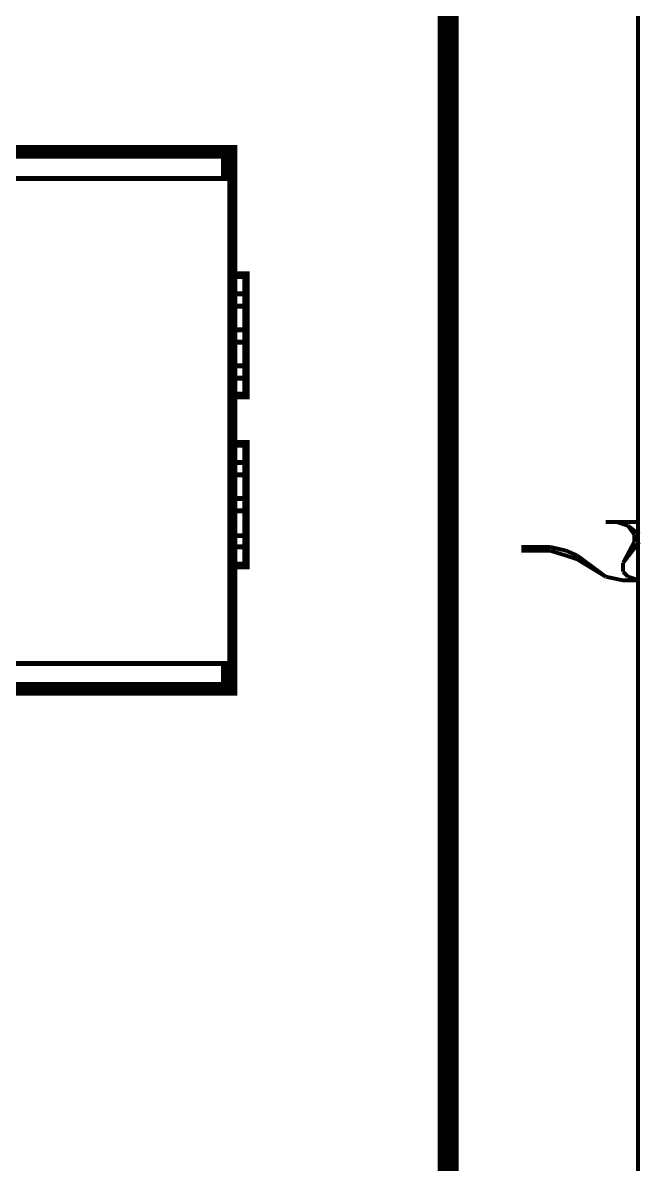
# Model space of a CAD drawing. Extents: x 0.1 to 11.6, y 0.3 to 16.2.
# Drawn here: x 10.743 to 11.574, y 12.414 to 13.947 of the extents above; entities that cross this region are included whole.
import ezdxf

# ---------------------------------------------------------------- set-up
doc = ezdxf.new("R2010")
doc.units = 0
doc.header["$MEASUREMENT"] = 0

msp = doc.modelspace()

# ---------------------------------------------------------------- linework, layer by layer
at = {"color": 0, "const_width": 0.00521}
msp.add_lwpolyline([(0.155, 16.22), (11.57, 16.22), (11.57, 0.31), (0.155, 0.31), (0.155, 16.22)], close=True, dxfattribs=at)
at = {"color": 0}
for points, const_width in [([(11.315, 16.02), (11.315, 0.51666)], 0.02833), ([(10.73, 13.7383), (10.745, 13.7383), (10.7617, 13.7383), (10.7767, 13.7383), (10.7917, 13.7383), (10.8066, 13.7383), (10.82, 13.7383), (10.8333, 13.7383), (10.8467, 13.7383), (10.86, 13.7383), (10.8733, 13.7383), (10.885, 13.7383), (10.8967, 13.7383), (10.9067, 13.7383), (10.9183, 13.7383), (10.9283, 13.7383), (10.9383, 13.7383), (10.9467, 13.7383), (10.955, 13.7383), (10.9633, 13.7383), (10.9717, 13.7383), (10.9783, 13.7383), (10.985, 13.7383), (10.9916, 13.7383), (10.9967, 13.7383), (11.0017, 13.7383), (11.005, 13.7383), (11.01, 13.7383), (11.0117, 13.7383), (11.015, 13.7383), (11.0167, 13.7383), (11.0183, 13.7383), (11.02, 13.7383), (11.02, 13.77)], 0.00667), ([(10.7333, 13.7783), (10.75, 13.7783), (10.7667, 13.7783), (10.78, 13.7783), (10.7967, 13.7783), (10.81, 13.7783), (10.825, 13.7783), (10.8383, 13.7783), (10.8517, 13.7783), (10.8666, 13.7783), (10.8783, 13.7783), (10.89, 13.7783), (10.9017, 13.7783), (10.9134, 13.7783), (10.925, 13.7783), (10.935, 13.7783), (10.945, 13.7783), (10.9533, 13.7783), (10.9616, 13.7783), (10.97, 13.7783), (10.9783, 13.7783), (10.985, 13.7783), (10.9916, 13.7783), (10.9983, 13.7783), (11.0033, 13.7783), (11.0084, 13.7783), (11.0117, 13.7783), (11.0167, 13.7783), (11.02, 13.7783), (11.0217, 13.7783), (11.025, 13.7783), (11.0267, 13.7783), (11.0267, 13.7717), (11.025, 13.7717), (11.0217, 13.7717), (11.02, 13.7717), (11.0167, 13.7717), (11.0117, 13.7717), (11.0084, 13.7717), (11.0033, 13.7717), (10.9983, 13.7717), (10.9916, 13.7717), (10.985, 13.7717), (10.9783, 13.7717), (10.97, 13.7717), (10.9616, 13.7717), (10.9533, 13.7717), (10.945, 13.7717), (10.935, 13.7717), (10.925, 13.7717), (10.9134, 13.7717), (10.9017, 13.7717), (10.89, 13.7717), (10.8783, 13.7717), (10.8666, 13.7717), (10.8517, 13.7717), (10.8383, 13.7717), (10.825, 13.7717), (10.81, 13.7717), (10.7967, 13.7717), (10.78, 13.7717), (10.7667, 13.7717), (10.75, 13.7717), (10.7333, 13.7717)], 0.01), ([(10.7333, 13.77), (10.75, 13.77), (10.7667, 13.77), (10.78, 13.77), (10.7967, 13.77), (10.81, 13.77), (10.825, 13.77), (10.8383, 13.77), (10.8517, 13.77), (10.8666, 13.77), (10.8783, 13.77), (10.89, 13.77), (10.9017, 13.77), (10.9134, 13.77), (10.925, 13.77), (10.935, 13.77), (10.945, 13.77), (10.9533, 13.77), (10.9616, 13.77), (10.97, 13.77), (10.9783, 13.77), (10.985, 13.77), (10.9916, 13.77), (10.9983, 13.77), (11.0033, 13.77), (11.0084, 13.77), (11.0117, 13.77), (11.0167, 13.77), (11.02, 13.77), (11.0217, 13.77), (11.025, 13.77), (11.0267, 13.77), (11.0267, 13.6083), (11.0267, 13.6083), (11.0433, 13.6083), (11.0433, 13.4467), (11.0267, 13.4467), (11.0267, 13.3817), (11.0267, 13.2183), (11.0267, 13.0566), (11.025, 13.0566), (11.0217, 13.0566), (11.02, 13.0566), (11.0167, 13.0566), (11.0117, 13.0566), (11.0084, 13.0566), (11.0033, 13.0566), (10.9983, 13.0566), (10.9916, 13.0566), (10.985, 13.0566), (10.9783, 13.0566), (10.97, 13.0566), (10.9616, 13.0566), (10.9533, 13.0566), (10.945, 13.0566), (10.935, 13.0566), (10.925, 13.0566), (10.9134, 13.0566), (10.9017, 13.0566), (10.89, 13.0566), (10.8783, 13.0566), (10.8666, 13.0566), (10.8517, 13.0566), (10.8383, 13.0566), (10.825, 13.0566), (10.81, 13.0566), (10.7967, 13.0566), (10.78, 13.0566), (10.7667, 13.0566), (10.75, 13.0566), (10.7333, 13.0566)], 0.01), ([(11.0133, 13.7383), (11.0133, 13.7717)], 0.00667), ([(11.02, 13.77), (11.02, 13.7717)], 0.01), ([(11.0217, 13.77), (11.0217, 13.0566)], 0.00667), ([(11.0267, 13.6083), (11.0267, 13.4467)], 0.01), ([(11.0433, 13.5833), (11.0283, 13.5833)], 0.00667), ([(11.0283, 13.5667), (11.0433, 13.5667)], 0.00667), ([(11.0433, 13.535), (11.0283, 13.535)], 0.00667), ([(11.0283, 13.5183), (11.0433, 13.5183)], 0.00667), ([(11.0433, 13.4867), (11.0283, 13.4867)], 0.00667), ([(11.0283, 13.47), (11.0433, 13.47)], 0.00667), ([(11.0267, 13.2183), (11.0433, 13.2183), (11.0433, 13.3817), (11.0267, 13.3817)], 0.01), ([(11.0433, 13.3567), (11.0283, 13.3567)], 0.00667), ([(11.0283, 13.34), (11.0433, 13.34)], 0.00667), ([(11.0433, 13.3083), (11.0283, 13.3083)], 0.00667), ([(11.0283, 13.2917), (11.0433, 13.2917)], 0.00667), ([(11.5717, 13.2767), (11.5267, 13.2767)], 0.00521), ([(11.5417, 13.2767), (11.5566, 13.2717)], 0.00521), ([(11.5566, 13.2717), (11.5717, 13.26)], 0.00521), ([(11.5566, 13.2717), (11.565, 13.26)], 0.00521), ([(11.565, 13.26), (11.565, 13.25)], 0.00521), ([(11.0433, 13.2584), (11.0283, 13.2584)], 0.00667), ([(11.5717, 13.25), (11.55, 13.2217)], 0.00521), ([(11.565, 13.25), (11.55, 13.2217)], 0.00521), ([(11.0283, 13.2433), (11.0433, 13.2433)], 0.00667), ([(11.4517, 13.2433), (11.4134, 13.2433)], 0.00521), ([(11.4517, 13.2383), (11.4134, 13.2383)], 0.00521), ([(11.4733, 13.2383), (11.4517, 13.2433)], 0.00521), ([(11.4733, 13.2317), (11.4517, 13.2383)], 0.00521), ([(11.4883, 13.2317), (11.4733, 13.2383)], 0.00521), ([(11.4883, 13.2267), (11.4733, 13.2317)], 0.00521), ([(11.5267, 13.2033), (11.4883, 13.2317)], 0.00521), ([(11.5267, 13.2033), (11.4883, 13.2267)], 0.00521), ([(11.55, 13.2217), (11.55, 13.21)], 0.00521), ([(11.55, 13.1983), (11.5267, 13.2033)], 0.00521), ([(11.55, 13.21), (11.5566, 13.2033)], 0.00521), ([(11.5717, 13.1983), (11.55, 13.1983)], 0.00521), ([(11.5566, 13.2033), (11.5717, 13.1983)], 0.00521), ([(11.02, 13.0866), (11.0183, 13.0866), (11.0167, 13.0866), (11.015, 13.0866), (11.0117, 13.0866), (11.01, 13.0866), (11.005, 13.0866), (11.0017, 13.0866), (10.9967, 13.0866), (10.9916, 13.0866), (10.985, 13.0866), (10.9783, 13.0866), (10.9717, 13.0866), (10.9633, 13.0866), (10.955, 13.0866), (10.9467, 13.0866), (10.9383, 13.0866), (10.9283, 13.0866), (10.9183, 13.0866), (10.9067, 13.0866), (10.8967, 13.0866), (10.885, 13.0866), (10.8733, 13.0866), (10.86, 13.0866), (10.8467, 13.0866), (10.8333, 13.0866), (10.82, 13.0866), (10.8067, 13.0866), (10.7917, 13.0866), (10.7767, 13.0866), (10.7617, 13.0866), (10.745, 13.0866), (10.73, 13.0866)], 0.00667), ([(11.0133, 13.055), (11.0133, 13.0866)], 0.00667), ([(11.02, 13.0566), (11.02, 13.0866)], 0.00667), ([(10.7333, 13.0483), (10.75, 13.0483), (10.7667, 13.0483), (10.78, 13.0483), (10.7967, 13.0483), (10.81, 13.0483), (10.825, 13.0483), (10.8383, 13.0483), (10.8517, 13.0483), (10.8666, 13.0483), (10.8783, 13.0483), (10.89, 13.0483), (10.9017, 13.0483), (10.9134, 13.0483), (10.925, 13.0483), (10.935, 13.0483), (10.945, 13.0483), (10.9533, 13.0483), (10.9616, 13.0483), (10.97, 13.0483), (10.9783, 13.0483), (10.985, 13.0483), (10.9916, 13.0483), (10.9983, 13.0483), (11.0033, 13.0483), (11.0084, 13.0483), (11.0117, 13.0483), (11.0167, 13.0483), (11.02, 13.0483), (11.0217, 13.0483), (11.025, 13.0483), (11.0267, 13.0483), (11.0267, 13.0483), (11.0267, 13.055), (11.025, 13.055), (11.0217, 13.055), (11.02, 13.055), (11.0167, 13.055), (11.0117, 13.055), (11.0084, 13.055), (11.0033, 13.055), (10.9983, 13.055), (10.9916, 13.055), (10.985, 13.055), (10.9783, 13.055), (10.97, 13.055), (10.9616, 13.055), (10.9533, 13.055), (10.945, 13.055), (10.935, 13.055), (10.925, 13.055), (10.9134, 13.055), (10.9017, 13.055), (10.89, 13.055), (10.8783, 13.055), (10.8666, 13.055), (10.8517, 13.055), (10.8383, 13.055), (10.825, 13.055), (10.81, 13.055), (10.7967, 13.055), (10.78, 13.055), (10.7667, 13.055), (10.75, 13.055), (10.7333, 13.055)], 0.01), ([(11.02, 13.055), (11.02, 13.0566)], 0.01)]:
    msp.add_lwpolyline(points, dxfattribs=dict(at, const_width=const_width))

doc.saveas('drawing.dxf')
